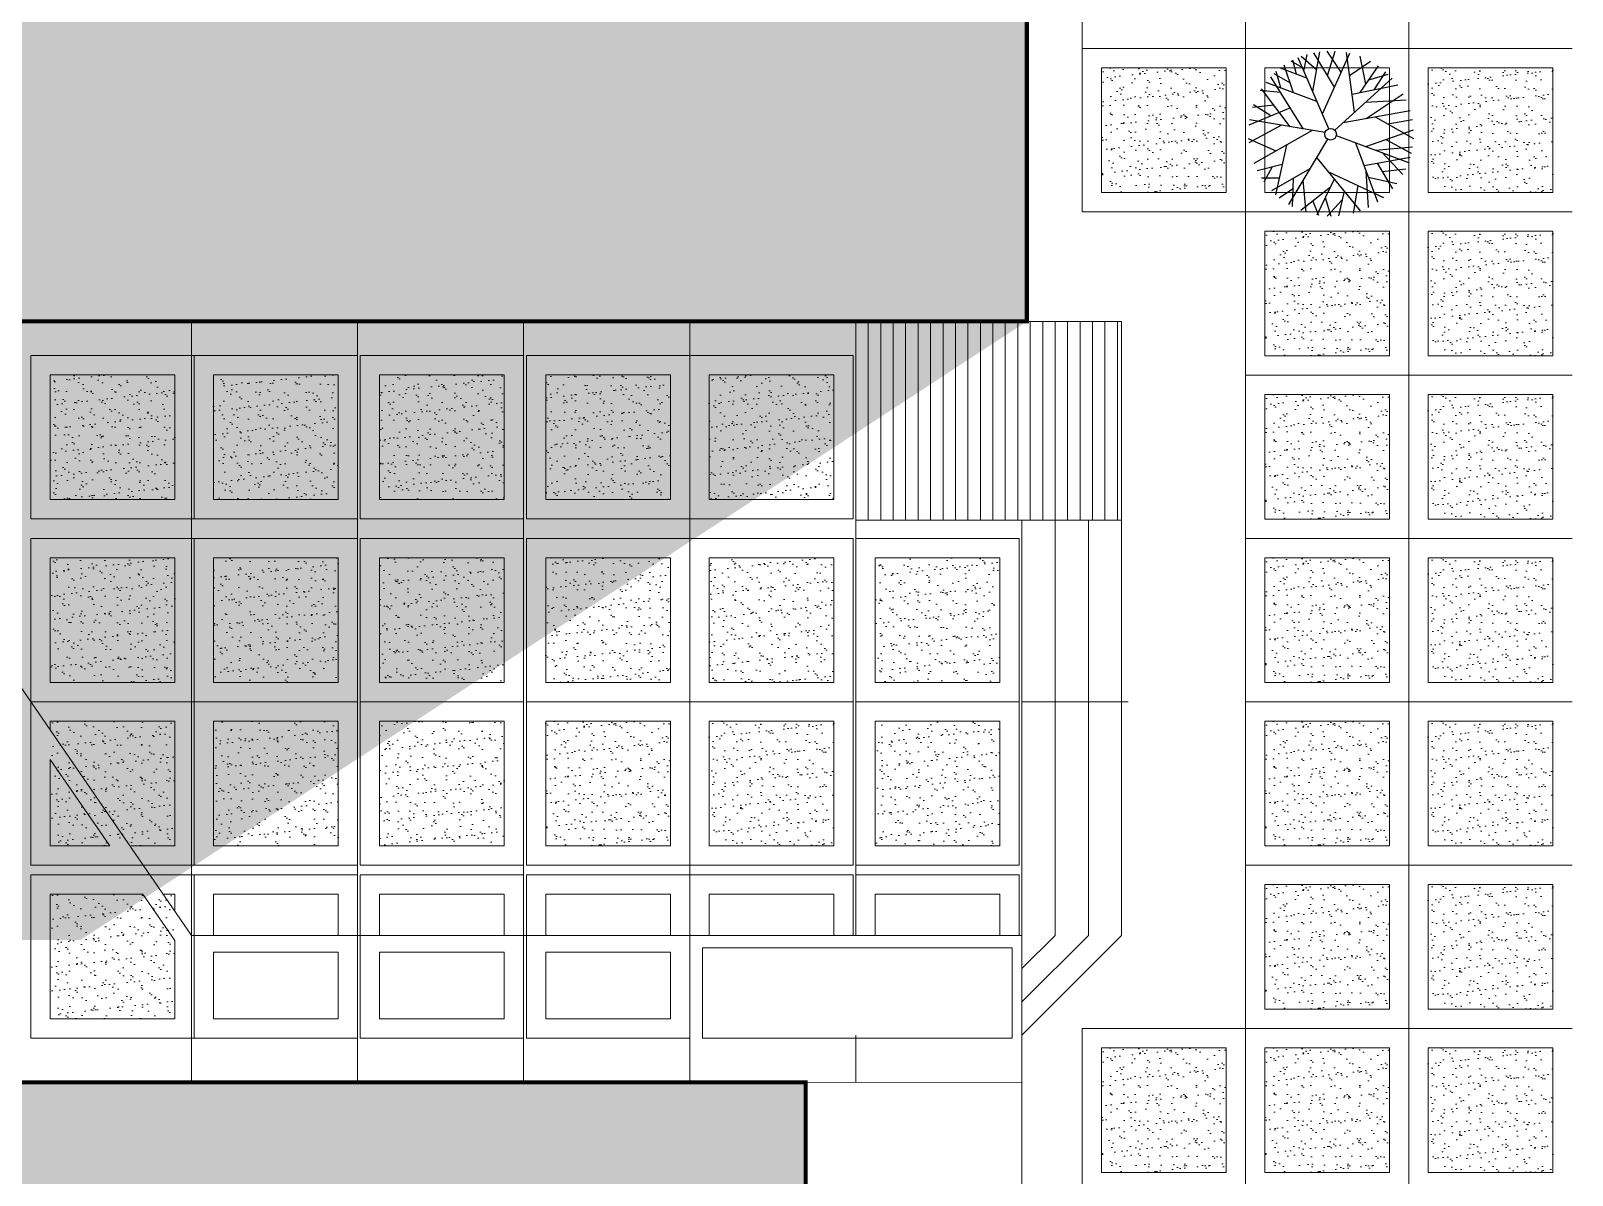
# Model space of a CAD drawing. Header units: millimetres. Extents: x 216896 to 446004, y 63591 to 243769.
# Drawn here: x 319291 to 337852, y 157942 to 171725 of the extents above; entities that cross this region are included whole.
import ezdxf

# ---------------------------------------------------------------- set-up
doc = ezdxf.new("R2010")
doc.units = ezdxf.units.MM
for name, color, linetype, true_color in [('green', 7, 'Continuous', 0x45e718), ('hatch', 7, 'Continuous', 0x515350), ('shadov', 7, 'Continuous', 0x2a3c34)]:
    doc.layers.add(name, color=color, linetype=linetype, true_color=true_color)
doc.layers.add('line pedestr', color=7, linetype='Continuous', lineweight=5, true_color=0x1c1c1c)
doc.layers.add('wall', color=5, linetype='Continuous', lineweight=40)
pattern_1 = [(216.308613, (-1541123.4, -795980.57), (2.546066, -214.168587), [0, -168.871392, 0, -188.86932, 0, -180.53685]), (186.308613, (-1541123.4, -795980.57), (-203.09813, -309.38334), [0, -91.101672, 0, -152.206452, 0, -58.32729]), (146.308613, (-1540986.79, -795983.41), (-345.91834, 6.565174), [0, -55.5498, 0, -199.97928, 0, -261.08406]), (136.308613, (-1540986.8, -795983.4), (-335.93482, -90.54406), [0, -27.7749, 0, -131.097528, 0, -149.98446])]
pattern_2 = [(216.308613, (-1532464.54, -795980.57), (2.546066, -214.168587), [0, -168.871392, 0, -188.86932, 0, -180.53685]), (186.308613, (-1532464.54, -795980.57), (-203.09813, -309.38334), [0, -91.101672, 0, -152.206452, 0, -58.32729]), (146.308613, (-1532327.92, -795983.41), (-345.91834, 6.565174), [0, -55.5498, 0, -199.97928, 0, -261.08406]), (136.308613, (-1532327.92, -795983.4), (-335.93482, -90.54406), [0, -27.7749, 0, -131.097528, 0, -149.98446])]
pattern_3 = [(216.308613, (-1532464.54, -794013.58), (2.546066, -214.168587), [0, -168.871392, 0, -188.86932, 0, -180.53685]), (186.308613, (-1532464.54, -794013.58), (-203.09813, -309.38334), [0, -91.101672, 0, -152.206452, 0, -58.32729]), (146.308613, (-1532327.92, -794016.43), (-345.91834, 6.565174), [0, -55.5498, 0, -199.97928, 0, -261.08406]), (136.308613, (-1532327.92, -794016.43), (-335.93482, -90.54406), [0, -27.7749, 0, -131.097528, 0, -149.98446])]
pattern_4 = [(216.308613, (-1532464.54, -792046.6), (2.546066, -214.168587), [0, -168.871392, 0, -188.86932, 0, -180.53685]), (186.308613, (-1532464.54, -792046.6), (-203.09813, -309.38334), [0, -91.101672, 0, -152.206452, 0, -58.32729]), (146.308613, (-1532327.92, -792049.44), (-345.91834, 6.565174), [0, -55.5498, 0, -199.97928, 0, -261.08406]), (136.308613, (-1532327.92, -792049.44), (-335.93482, -90.54406), [0, -27.7749, 0, -131.097528, 0, -149.98446])]
pattern_5 = [(216.308613, (-1532464.54, -790079.6), (2.546066, -214.168587), [0, -168.871392, 0, -188.86932, 0, -180.53685]), (186.308613, (-1532464.54, -790079.6), (-203.09813, -309.38334), [0, -91.101672, 0, -152.206452, 0, -58.32729]), (146.308613, (-1532327.92, -790082.45), (-345.91834, 6.565174), [0, -55.5498, 0, -199.97928, 0, -261.08406]), (136.308613, (-1532327.92, -790082.45), (-335.93482, -90.54406), [0, -27.7749, 0, -131.097528, 0, -149.98446])]
pattern_6 = [(216.308613, (-1532464.54, -797947.56), (2.546066, -214.168587), [0, -168.871392, 0, -188.86932, 0, -180.53685]), (186.308613, (-1532464.54, -797947.56), (-203.09813, -309.38334), [0, -91.101672, 0, -152.206452, 0, -58.32729]), (146.308613, (-1532327.92, -797950.4), (-345.91834, 6.565174), [0, -55.5498, 0, -199.97928, 0, -261.08406]), (136.308613, (-1532327.92, -797950.4), (-335.93482, -90.54406), [0, -27.7749, 0, -131.097528, 0, -149.98446])]
pattern_7 = [(216.308613, (-1532464.54, -799914.55), (2.546066, -214.168587), [0, -168.871392, 0, -188.86932, 0, -180.53685]), (186.308613, (-1532464.54, -799914.55), (-203.09813, -309.38334), [0, -91.101672, 0, -152.206452, 0, -58.32729]), (146.308613, (-1532327.92, -799917.39), (-345.91834, 6.565174), [0, -55.5498, 0, -199.97928, 0, -261.08406]), (136.308613, (-1532327.92, -799917.4), (-335.93482, -90.54406), [0, -27.7749, 0, -131.097528, 0, -149.98446])]

# ---------------------------------------------------------------- blocks, each defined once
blk = doc.blocks.new('A$C19F01AD3')
at = {"color": 0}
for p, q in [((-0.284, 0.566), (-0.306, 0.895)), ((-0.115, 0.82), (-0.22, 0.92)), ((-0.199, 0.762), (-0.197, 0.926)), ((-0.003, 0.066), (-0.132, 0.938)), ((-0.108, 0.772), (-0.021, 0.947)), ((0.036, 0.751), (-0.094, 0.942)), ((-0.071, 0.523), (0.125, 0.94)), ((0.181, 0.505), (0.055, 0.946)), ((0.139, 0.654), (0.295, 0.902)), ((0.301, 0.652), (0.208, 0.926)), ((-0.423, 0.202), (-0.625, 0.705)), ((-0.053, 0.401), (-0.557, 0.761)), ((-0.281, 0.137), (-0.489, 0.808)), ((-0.292, 0.682), (-0.444, 0.833)), ((-0.41, 0.656), (-0.413, 0.85)), ((-0.095, 0.686), (-0.355, 0.876)), ((-0.03, 0.247), (0.451, 0.836)), ((0.327, 0.171), (0.415, 0.854)), ((0.537, 0.448), (0.555, 0.771)), ((-0.603, 0.378), (-0.762, 0.551)), ((-0.427, 0.608), (-0.645, 0.687)), ((0.381, 0.592), (0.656, 0.688)), ((0.447, 0.372), (0.728, 0.611)), ((-0.365, 0.409), (-0.874, 0.342)), ((-0.056, 0.034), (-0.851, 0.397)), ((-0.537, 0.486), (-0.78, 0.526)), ((0.057, 0.032), (0.844, 0.436)), ((0.354, 0.378), (0.885, 0.344)), ((0.581, 0.486), (0.812, 0.493)), ((0.61, 0.361), (0.792, 0.525)), ((-0.514, 0.243), (-0.925, 0.146)), ((-0.649, -0.024), (-0.917, 0.192)), ((0.438, 0.069), (0.92, 0.232)), ((0.481, 0.25), (0.935, 0.157)), ((-0.191, 0.096), (-0.93, -0.097)), ((-0.519, 0.01), (-0.785, -0.504)), ((0.172, 0.091), (0.947, 0.026)), ((0.542, 0.06), (0.9, -0.29)), ((-0.048, -0.045), (-0.672, -0.648)), ((0.058, -0.031), (0.774, -0.539)), ((0.25, -0.167), (0.318, -0.882)), ((0.66, -0.055), (0.944, -0.08)), ((-0.623, -0.191), (-0.916, -0.185)), ((-0.695, -0.33), (-0.891, -0.28)), ((-0.739, -0.188), (-0.874, -0.33)), ((-0.33, -0.318), (-0.818, -0.45)), ((-0.222, -0.214), (0.101, -0.931)), ((0.351, -0.239), (0.926, -0.196)), ((0.447, -0.307), (0.864, -0.381)), ((0.592, -0.221), (0.832, -0.446)), ((-0.579, -0.491), (-0.753, -0.551)), ((-0.544, -0.376), (-0.636, -0.683)), ((-0.44, -0.424), (-0.504, -0.786)), ((-0.092, -0.504), (-0.391, -0.848)), ((-0.135, -0.408), (0.394, -0.852)), ((0.282, -0.506), (0.196, -0.916)), ((0.276, -0.444), (0.808, -0.487)), ((0.426, -0.456), (0.522, -0.782)), ((0.513, -0.354), (0.675, -0.657)), ((-0.158, -0.58), (-0.551, -0.753)), ((-0.393, -0.684), (-0.371, -0.857)), ((-0.245, -0.681), (-0.239, -0.903)), ((-0.018, -0.666), (-0.154, -0.922)), ((0.148, -0.645), (0.016, -0.936)), ((0.289, -0.582), (0.583, -0.738)), ((0.458, -0.563), (0.724, -0.603)), ((-0.066, -0.756), (-0.281, -0.891))]:
    blk.add_line(p, q, dxfattribs=at)
blk.add_circle((0, 0), 0.0659, dxfattribs=at)

msp = doc.modelspace()

# ---------------------------------------------------------------- hatches: boundary and pattern name
at = {"layer": 'hatch'}
h = msp.add_hatch(color=256, dxfattribs=at)
h.dxf.hatch_style = 1
h.paths.add_polyline_path([(312801, 225349), (334247, 225349), (334247, 213300), (335983, 213300), (335983, 198151), (333876, 198151), (333876, 178150), (331285, 178150), (331285, 168225), (309333, 168225), (309333, 178300), (312801, 178300)])
h = msp.add_hatch(color=256, dxfattribs=at)
h.dxf.hatch_style = 1
h.paths.add_polyline_path([(274912, 110996), (274912, 146960), (280262, 146960), (280262, 146710), (282007, 146710), (282024, 146710), (282024, 146960), (287976, 146960), (287976, 141867), (300076, 141860), (300076, 141160), (301876, 141160), (301876, 141860), (309335, 141867), (309335, 152228), (309485, 152228), (309485, 153142), (309335, 153142), (309333, 159065), (316468, 159060), (328623, 159060), (328623, 121387), (331226, 121387), (331226, 110996), (315226, 110996), (315226, 116116), (290926, 116116), (290926, 110990)])
at = {"layer": 'line pedestr'}
h = msp.add_hatch(dxfattribs=at)
h.set_pattern_fill('AR-SAND', color=256, scale=4.374, angle=178.8086, style=0)
h.set_pattern_definition([(216.308613, (-1534431.53, -788112.62), (2.546066, -214.168587), [0, -168.871392, 0, -188.86932, 0, -180.53685]), (186.308613, (-1534431.53, -788112.62), (-203.09813, -309.38334), [0, -91.101672, 0, -152.206452, 0, -58.32729]), (146.308613, (-1534294.9, -788115.46), (-345.91834, 6.565174), [0, -55.5498, 0, -199.97928, 0, -261.08406]), (136.308613, (-1534294.9, -788115.46), (-335.93482, -90.54406), [0, -27.7749, 0, -131.097528, 0, -149.98446])])
h.paths.add_polyline_path([(332184, 171277), (332184, 169777), (333685, 169777), (333685, 171277)])
h = msp.add_hatch(dxfattribs=at)
h.set_pattern_fill('AR-SAND', color=256, scale=4.374, angle=178.8086, style=0)
h.set_pattern_definition([(216.308613, (-1532464.54, -788112.62), (2.546066, -214.168587), [0, -168.871392, 0, -188.86932, 0, -180.53685]), (186.308613, (-1532464.54, -788112.62), (-203.09813, -309.38334), [0, -91.101672, 0, -152.206452, 0, -58.32729]), (146.308613, (-1532327.92, -788115.46), (-345.91834, 6.565174), [0, -55.5498, 0, -199.97928, 0, -261.08406]), (136.308613, (-1532327.92, -788115.46), (-335.93482, -90.54406), [0, -27.7749, 0, -131.097528, 0, -149.98446])])
h.paths.add_polyline_path([(336118, 171277), (336118, 169777), (337619, 169777), (337619, 171277)])
h = msp.add_hatch(dxfattribs=at)
h.set_pattern_fill('AR-SAND', color=256, scale=4.374, angle=178.8086, style=0)
h.set_pattern_definition(pattern_5)
h.paths.add_polyline_path([(334151, 169310), (334151, 167810), (335652, 167810), (335652, 169310)])
h = msp.add_hatch(dxfattribs=at)
h.set_pattern_fill('AR-SAND', color=256, scale=4.374, angle=178.8086, style=0)
h.set_pattern_definition(pattern_5)
h.paths.add_polyline_path([(336118, 169310), (336118, 167810), (337619, 167810), (337619, 169310)])
h = msp.add_hatch(dxfattribs=at)
h.set_pattern_fill('AR-SAND', color=256, scale=4.374, angle=178.8086, style=0)
h.set_pattern_definition(pattern_1)
h.paths.add_polyline_path([(319525, 167581), (319525, 166081), (321026, 166081), (321026, 167581)])
h = msp.add_hatch(dxfattribs=at)
h.set_pattern_fill('AR-SAND', color=256, scale=4.374, angle=178.8086, style=0)
h.set_pattern_definition(pattern_1)
h.paths.add_polyline_path([(321492, 167581), (321492, 166081), (322993, 166081), (322993, 167581)])
h = msp.add_hatch(dxfattribs=at)
h.set_pattern_fill('AR-SAND', color=256, scale=4.374, angle=178.8086, style=0)
h.set_pattern_definition(pattern_1)
h.paths.add_polyline_path([(323492, 167581), (323492, 166081), (324993, 166081), (324993, 167581)])
h = msp.add_hatch(dxfattribs=at)
h.set_pattern_fill('AR-SAND', color=256, scale=4.374, angle=178.8086, style=0)
h.set_pattern_definition(pattern_1)
h.paths.add_polyline_path([(325492, 167581), (325492, 166081), (326993, 166081), (326993, 167581)])
h = msp.add_hatch(dxfattribs=at)
h.set_pattern_fill('AR-SAND', color=256, scale=4.374, angle=178.8086, style=0)
h.set_pattern_definition(pattern_1)
h.paths.add_polyline_path([(327459, 167581), (327459, 166081), (328960, 166081), (328960, 167581)])
h = msp.add_hatch(dxfattribs=at)
h.set_pattern_fill('AR-SAND', color=256, scale=4.374, angle=178.8086, style=0)
h.set_pattern_definition(pattern_4)
h.paths.add_polyline_path([(334151, 167343), (334151, 165843), (335652, 165843), (335652, 167343)])
h = msp.add_hatch(dxfattribs=at)
h.set_pattern_fill('AR-SAND', color=256, scale=4.374, angle=178.8086, style=0)
h.set_pattern_definition(pattern_4)
h.paths.add_polyline_path([(336118, 167343), (336118, 165843), (337619, 165843), (337619, 167343)])
h = msp.add_hatch(dxfattribs=at)
h.set_pattern_fill('AR-SAND', color=256, scale=4.374, angle=178.8086, style=0)
h.set_pattern_definition(pattern_1)
h.paths.add_polyline_path([(319525, 165376), (319525, 163876), (321026, 163876), (321026, 165376)])
h = msp.add_hatch(dxfattribs=at)
h.set_pattern_fill('AR-SAND', color=256, scale=4.374, angle=178.8086, style=0)
h.set_pattern_definition(pattern_1)
h.paths.add_polyline_path([(321492, 165376), (321492, 163876), (322993, 163876), (322993, 165376)])
h = msp.add_hatch(dxfattribs=at)
h.set_pattern_fill('AR-SAND', color=256, scale=4.374, angle=178.8086, style=0)
h.set_pattern_definition(pattern_1)
h.paths.add_polyline_path([(323492, 165376), (323492, 163876), (324993, 163876), (324993, 165376)])
h = msp.add_hatch(dxfattribs=at)
h.set_pattern_fill('AR-SAND', color=256, scale=4.374, angle=178.8086, style=0)
h.set_pattern_definition(pattern_1)
h.paths.add_polyline_path([(325492, 165376), (325492, 163876), (326993, 163876), (326993, 165376)])
h = msp.add_hatch(dxfattribs=at)
h.set_pattern_fill('AR-SAND', color=256, scale=4.374, angle=178.8086, style=0)
h.set_pattern_definition(pattern_1)
h.paths.add_polyline_path([(327459, 165376), (327459, 163876), (328960, 163876), (328960, 165376)])
h = msp.add_hatch(dxfattribs=at)
h.set_pattern_fill('AR-SAND', color=256, scale=4.374, angle=178.8086, style=0)
h.set_pattern_definition(pattern_1)
h.paths.add_polyline_path([(329459, 165376), (329459, 163876), (330960, 163876), (330960, 165376)])
h = msp.add_hatch(dxfattribs=at)
h.set_pattern_fill('AR-SAND', color=256, scale=4.374, angle=178.8086, style=0)
h.set_pattern_definition(pattern_3)
h.paths.add_polyline_path([(334151, 165376), (334151, 163876), (335652, 163876), (335652, 165376)])
h = msp.add_hatch(dxfattribs=at)
h.set_pattern_fill('AR-SAND', color=256, scale=4.374, angle=178.8086, style=0)
h.set_pattern_definition(pattern_3)
h.paths.add_polyline_path([(336118, 165376), (336118, 163876), (337619, 163876), (337619, 165376)])
h = msp.add_hatch(dxfattribs=at)
h.set_pattern_fill('AR-SAND', color=256, scale=4.374, angle=178.8086, style=0)
h.set_pattern_definition([(216.30861, (671200.12, 155210.7), (2.54607, -214.16859), [0, -168.87139, 0, -188.86932, 0, -180.53685]), (186.30861, (671200.12, 155210.7), (-203.09813, -309.38334), [0, -91.10167, 0, -152.20645, 0, -58.32729]), (146.30861, (671336.74, 155207.86), (-345.91834, 6.56517), [0, -55.5498, 0, -199.97928, 0, -261.08406]), (136.30861, (671336.74, 155207.86), (-335.93482, -90.54406), [0, -27.7749, 0, -131.09753, 0, -149.98446])])
h.paths.add_polyline_path([(319525, 163409), (319525, 161909), (321026, 161909), (321026, 163409)])
h = msp.add_hatch(dxfattribs=at)
h.set_pattern_fill('AR-SAND', color=256, scale=4.374, angle=178.8086, style=0)
h.set_pattern_definition(pattern_1)
h.paths.add_polyline_path([(321492, 163409), (321492, 161909), (322993, 161909), (322993, 163409)])
h = msp.add_hatch(dxfattribs=at)
h.set_pattern_fill('AR-SAND', color=256, scale=4.374, angle=178.8086, style=0)
h.set_pattern_definition(pattern_1)
h.paths.add_polyline_path([(323492, 163409), (323492, 161909), (324993, 161909), (324993, 163409)])
h = msp.add_hatch(dxfattribs=at)
h.set_pattern_fill('AR-SAND', color=256, scale=4.374, angle=178.8086, style=0)
h.set_pattern_definition(pattern_1)
h.paths.add_polyline_path([(325492, 163409), (325492, 161909), (326993, 161909), (326993, 163409)])
h = msp.add_hatch(dxfattribs=at)
h.set_pattern_fill('AR-SAND', color=256, scale=4.374, angle=178.8086, style=0)
h.set_pattern_definition(pattern_1)
h.paths.add_polyline_path([(327459, 163409), (327459, 161909), (328960, 161909), (328960, 163409)])
h = msp.add_hatch(dxfattribs=at)
h.set_pattern_fill('AR-SAND', color=256, scale=4.374, angle=178.8086, style=0)
h.set_pattern_definition(pattern_1)
h.paths.add_polyline_path([(329459, 163409), (329459, 161909), (330960, 161909), (330960, 163409)])
h = msp.add_hatch(dxfattribs=at)
h.set_pattern_fill('AR-SAND', color=256, scale=4.374, angle=178.8086, style=0)
h.set_pattern_definition(pattern_2)
h.paths.add_polyline_path([(334151, 163409), (334151, 161909), (335652, 161909), (335652, 163409)])
h = msp.add_hatch(dxfattribs=at)
h.set_pattern_fill('AR-SAND', color=256, scale=4.374, angle=178.8086, style=0)
h.set_pattern_definition(pattern_2)
h.paths.add_polyline_path([(336118, 163409), (336118, 161909), (337619, 161909), (337619, 163409)])
h = msp.add_hatch(dxfattribs=at)
h.set_pattern_fill('AR-SAND', color=256, scale=4.374, angle=178.8086, style=0)
h.set_pattern_definition([(216.30861, (671200.12, 153128.88), (2.54607, -214.16859), [0, -168.87139, 0, -188.86932, 0, -180.53685]), (186.30861, (671200.12, 153128.88), (-203.09813, -309.38334), [0, -91.10167, 0, -152.20645, 0, -58.32729]), (146.30861, (671336.74, 153126.04), (-345.91834, 6.56517), [0, -55.5498, 0, -199.97928, 0, -261.08406]), (136.30861, (671336.74, 153126.04), (-335.93482, -90.54406), [0, -27.7749, 0, -131.09753, 0, -149.98446])])
h.paths.add_polyline_path([(319525, 161327), (319525, 159827), (321026, 159827), (321026, 161327)])
h = msp.add_hatch(dxfattribs=at)
h.set_pattern_fill('AR-SAND', color=256, scale=4.374, angle=178.8086, style=0)
h.set_pattern_definition(pattern_6)
h.paths.add_polyline_path([(334151, 161442), (334151, 159942), (335652, 159942), (335652, 161442)])
h = msp.add_hatch(dxfattribs=at)
h.set_pattern_fill('AR-SAND', color=256, scale=4.374, angle=178.8086, style=0)
h.set_pattern_definition(pattern_6)
h.paths.add_polyline_path([(336118, 161442), (336118, 159942), (337619, 159942), (337619, 161442)])
h = msp.add_hatch(dxfattribs=at)
h.set_pattern_fill('AR-SAND', color=256, scale=4.374, angle=178.8086, style=0)
h.set_pattern_definition([(216.308613, (-1534431.53, -799914.55), (2.546066, -214.168587), [0, -168.871392, 0, -188.86932, 0, -180.53685]), (186.308613, (-1534431.53, -799914.55), (-203.09813, -309.38334), [0, -91.101672, 0, -152.206452, 0, -58.32729]), (146.308613, (-1534294.9, -799917.39), (-345.91834, 6.565174), [0, -55.5498, 0, -199.97928, 0, -261.08406]), (136.308613, (-1534294.9, -799917.4), (-335.93482, -90.54406), [0, -27.7749, 0, -131.097528, 0, -149.98446])])
h.paths.add_polyline_path([(332184, 159475), (332184, 157975), (333685, 157975), (333685, 159475)])
h = msp.add_hatch(dxfattribs=at)
h.set_pattern_fill('AR-SAND', color=256, scale=4.374, angle=178.8086, style=0)
h.set_pattern_definition(pattern_7)
h.paths.add_polyline_path([(334151, 159475), (334151, 157975), (335652, 157975), (335652, 159475)])
h = msp.add_hatch(dxfattribs=at)
h.set_pattern_fill('AR-SAND', color=256, scale=4.374, angle=178.8086, style=0)
h.set_pattern_definition(pattern_7)
h.paths.add_polyline_path([(336118, 159475), (336118, 157975), (337619, 157975), (337619, 159475)])
at = {"layer": 'shadov', "ltscale": 0.1}
h = msp.add_hatch(dxfattribs=at)
h.set_pattern_fill('DOTS', color=256, scale=0.001)
h.paths.add_polyline_path([(301407, 217900), (312801, 225349), (312801, 212348), (312876, 207773), (312801, 178300), (309333, 178300), (309333, 168225), (331285, 168225), (319891, 160776), (297939, 160776), (297939, 170851), (301376, 173102)])

# ---------------------------------------------------------------- linework, layer by layer
at = {"layer": 'line pedestr'}
for p, q in [((331951, 173477), (331951, 171510)), ((333918, 173477), (333918, 171510)), ((333918, 173477), (333918, 171510)), ((335885, 173477), (335885, 171510)), ((331951, 171510), (333918, 171510)), ((331951, 171510), (331951, 169543)), ((331951, 171510), (333918, 171510)), ((333918, 171510), (335885, 171510)), ((333918, 171510), (333918, 169543)), ((333918, 171510), (335885, 171510)), ((333918, 171510), (333918, 169543)), ((335885, 171510), (337852, 171510)), ((335885, 171510), (335885, 169543)), ((335885, 171510), (337852, 171510)), ((332184, 171277), (333685, 171277)), ((332184, 171277), (332184, 169777)), ((333685, 171277), (333685, 169777)), ((334151, 171277), (335652, 171277)), ((334151, 171277), (334151, 169777)), ((335652, 171277), (335652, 169777)), ((336118, 171277), (337619, 171277)), ((336118, 171277), (336118, 169777)), ((337619, 171277), (337619, 169777)), ((332184, 169777), (333685, 169777)), ((334151, 169777), (335652, 169777)), ((336118, 169777), (337619, 169777)), ((331951, 169543), (333918, 169543)), ((333918, 169543), (335885, 169543)), ((333918, 169543), (333918, 167576)), ((333918, 169543), (335885, 169543)), ((335885, 169543), (337852, 169543)), ((335885, 169543), (335885, 167576)), ((335885, 169543), (337852, 169543)), ((334151, 169310), (335652, 169310)), ((334151, 169310), (334151, 167810)), ((335652, 169310), (335652, 167810)), ((336118, 169310), (337619, 169310)), ((336118, 169310), (336118, 167810)), ((337619, 169310), (337619, 167810)), ((321226, 168225), (321226, 159060)), ((323226, 168225), (323226, 160830)), ((325226, 168225), (325226, 160830)), ((327226, 168225), (327226, 159060)), ((329226, 168225), (329226, 160830)), ((329226, 168225), (329226, 165830)), ((329376, 168225), (329376, 165830)), ((329526, 168225), (329526, 165830)), ((329676, 168225), (329676, 165830)), ((329826, 168225), (329826, 165830)), ((329976, 168225), (329976, 165830)), ((330126, 168225), (330126, 165830)), ((330276, 168225), (330276, 165830)), ((330426, 168225), (330426, 165830)), ((330576, 168225), (330576, 165830)), ((330726, 168225), (330726, 165830)), ((330876, 168225), (330876, 165830)), ((331026, 168225), (331026, 165830)), ((331176, 168225), (331176, 165830)), ((331285, 168225), (332426, 168225)), ((331326, 168225), (331326, 165830)), ((331476, 168225), (331476, 165830)), ((331626, 168225), (331626, 165830)), ((331776, 168225), (331776, 165830)), ((331926, 168225), (331926, 165830)), ((332076, 168225), (332076, 165830)), ((332226, 168225), (332226, 165830)), ((332376, 168225), (332376, 165830)), ((332426, 168225), (332426, 165830)), ((319292, 167814), (321259, 167814)), ((319292, 167814), (319292, 165847)), ((321259, 167814), (323226, 167814)), ((321259, 167814), (321259, 165847)), ((321259, 167814), (321259, 165847)), ((323226, 167814), (323226, 165847)), ((323259, 167814), (325226, 167814)), ((323259, 167814), (323259, 165847)), ((325226, 167814), (325226, 165847)), ((325259, 167814), (327226, 167814)), ((325259, 167814), (325259, 165847)), ((327226, 167814), (329193, 167814)), ((327226, 167814), (327226, 165847)), ((327226, 167814), (327226, 165847)), ((329193, 167814), (329193, 165847)), ((334151, 167810), (335652, 167810)), ((336118, 167810), (337619, 167810)), ((319525, 167581), (321026, 167581)), ((319525, 167581), (319525, 166081)), ((321026, 167581), (321026, 166081)), ((321492, 167581), (322993, 167581)), ((321492, 167581), (321492, 166081)), ((322993, 167581), (322993, 166081)), ((323492, 167581), (324993, 167581)), ((323492, 167581), (323492, 166081)), ((324993, 167581), (324993, 166081)), ((325492, 167581), (326993, 167581)), ((325492, 167581), (325492, 166081)), ((326993, 167581), (326993, 166081)), ((327459, 167581), (328960, 167581)), ((327459, 167581), (327459, 166081)), ((328960, 167581), (328960, 166081)), ((333918, 167576), (335885, 167576)), ((333918, 167576), (333918, 165609)), ((333918, 167576), (335885, 167576)), ((335885, 167576), (337852, 167576)), ((335885, 167576), (335885, 165609)), ((335885, 167576), (337852, 167576)), ((334151, 167343), (335652, 167343)), ((334151, 167343), (334151, 165843)), ((335652, 167343), (335652, 165843)), ((336118, 167343), (337619, 167343)), ((336118, 167343), (336118, 165843)), ((337619, 167343), (337619, 165843)), ((321226, 160830), (317259, 166594)), ((319525, 166081), (321026, 166081)), ((321492, 166081), (322993, 166081)), ((323492, 166081), (324993, 166081)), ((325492, 166081), (326993, 166081)), ((327459, 166081), (328960, 166081)), ((319292, 165847), (321259, 165847)), ((321259, 165847), (323226, 165847)), ((323259, 165847), (325226, 165847)), ((325259, 165847), (327226, 165847)), ((327226, 165847), (329193, 165847)), ((329226, 165830), (331226, 165830)), ((331226, 160830), (331226, 165830)), ((332426, 165830), (331226, 165830)), ((331626, 160830), (331626, 165830)), ((332026, 160830), (332026, 165830)), ((332426, 160830), (332426, 165830)), ((334151, 165843), (335652, 165843)), ((336118, 165843), (337619, 165843)), ((319292, 165609), (321259, 165609)), ((319292, 165609), (319292, 163642)), ((321259, 165609), (323226, 165609)), ((321259, 165609), (321259, 163642)), ((323226, 165609), (323226, 163642)), ((323259, 165609), (325226, 165609)), ((323259, 165609), (323259, 163642)), ((325226, 165609), (325226, 163642)), ((325259, 165609), (327226, 165609)), ((325259, 165609), (325259, 163642)), ((327226, 165609), (329193, 165609)), ((327226, 165609), (327226, 163642)), ((327226, 165609), (327226, 163642)), ((329193, 165609), (329193, 163642)), ((329226, 165609), (331193, 165609)), ((329226, 165609), (329226, 163642)), ((331193, 165609), (331193, 163642)), ((333918, 165609), (335885, 165609)), ((333918, 165609), (333918, 163642)), ((333918, 165609), (335885, 165609)), ((335885, 165609), (337852, 165609)), ((335885, 165609), (335885, 163642)), ((335885, 165609), (337852, 165609)), ((319525, 165376), (321026, 165376)), ((319525, 165376), (319525, 163876)), ((321026, 165376), (321026, 163876)), ((321492, 165376), (322993, 165376)), ((321492, 165376), (321492, 163876)), ((322993, 165376), (322993, 163876)), ((323492, 165376), (324993, 165376)), ((323492, 165376), (323492, 163876)), ((324993, 165376), (324993, 163876)), ((325492, 165376), (326993, 165376)), ((325492, 165376), (325492, 163876)), ((326993, 165376), (326993, 163876)), ((327459, 165376), (328960, 165376)), ((327459, 165376), (327459, 163876)), ((328960, 165376), (328960, 163876)), ((329459, 165376), (330960, 165376)), ((329459, 165376), (329459, 163876)), ((330960, 165376), (330960, 163876)), ((334151, 165376), (335652, 165376)), ((334151, 165376), (334151, 163876)), ((335652, 165376), (335652, 163876)), ((336118, 165376), (337619, 165376)), ((336118, 165376), (336118, 163876)), ((337619, 165376), (337619, 163876)), ((319525, 163876), (321026, 163876)), ((321492, 163876), (322993, 163876)), ((323492, 163876), (324993, 163876)), ((325492, 163876), (326993, 163876)), ((327459, 163876), (328960, 163876)), ((329459, 163876), (330960, 163876)), ((334151, 163876), (335652, 163876)), ((336118, 163876), (337619, 163876)), ((319292, 163642), (321259, 163642)), ((319292, 163642), (321259, 163642)), ((319292, 163640), (319292, 161675)), ((321259, 163642), (323226, 163642)), ((321259, 163642), (323226, 163642)), ((321259, 163642), (321259, 161675)), ((323226, 163642), (323226, 161675)), ((323259, 163642), (325226, 163642)), ((323259, 163642), (325226, 163642)), ((323259, 163642), (323259, 161675)), ((325226, 163642), (325226, 161675)), ((325259, 163642), (327226, 163642)), ((325259, 163642), (327226, 163642)), ((325259, 163642), (325259, 161675)), ((327226, 163642), (329193, 163642)), ((327226, 163642), (329193, 163642)), ((327226, 163642), (327226, 161675)), ((327226, 163642), (327226, 161675)), ((329193, 163642), (329193, 161675)), ((329226, 163642), (331193, 163642)), ((329226, 163642), (331193, 163642)), ((329226, 163642), (329226, 161675)), ((331193, 163642), (331193, 161675)), ((331226, 163642), (332504, 163642)), ((333918, 163642), (335885, 163642)), ((333918, 163642), (333918, 161675)), ((333918, 163642), (335885, 163642)), ((335885, 163642), (337852, 163642)), ((335885, 163642), (335885, 161675)), ((335885, 163642), (337852, 163642)), ((319525, 163409), (321026, 163409)), ((319525, 163409), (319525, 163301)), ((321026, 163409), (321026, 161909)), ((321492, 163409), (322993, 163409)), ((321492, 163409), (321492, 161909)), ((322993, 163409), (322993, 161909)), ((323492, 163409), (324993, 163409)), ((323492, 163409), (323492, 161909)), ((324993, 163409), (324993, 161909)), ((325492, 163409), (326993, 163409)), ((325492, 163409), (325492, 161909)), ((326993, 163409), (326993, 161909)), ((327459, 163409), (328960, 163409)), ((327459, 163409), (327459, 161909)), ((328960, 163409), (328960, 161909)), ((329459, 163409), (330960, 163409)), ((329459, 163409), (329459, 161909)), ((330960, 163409), (330960, 161909)), ((334151, 163409), (335652, 163409)), ((334151, 163409), (334151, 161909)), ((335652, 163409), (335652, 161909)), ((336118, 163409), (337619, 163409)), ((336118, 163409), (336118, 161909)), ((337619, 163409), (337619, 161909)), ((320241, 161909), (319525, 162948)), ((319525, 162948), (319525, 161909)), ((319525, 161909), (320241, 161909)), ((320484, 161909), (321026, 161909)), ((321492, 161909), (322993, 161909)), ((323492, 161909), (324993, 161909)), ((325492, 161909), (326993, 161909)), ((327459, 161909), (328960, 161909)), ((329459, 161909), (330960, 161909)), ((334151, 161909), (335652, 161909)), ((336118, 161909), (337619, 161909)), ((319292, 161675), (320644, 161675)), ((320644, 161675), (321259, 161675)), ((321259, 161675), (323226, 161675)), ((323259, 161675), (325226, 161675)), ((325259, 161675), (327226, 161675)), ((327226, 161675), (329193, 161675)), ((329226, 161675), (331193, 161675)), ((333918, 161675), (335885, 161675)), ((333918, 161675), (335885, 161675)), ((333918, 161675), (333918, 159708)), ((335885, 161675), (337852, 161675)), ((335885, 161675), (337852, 161675)), ((335885, 161675), (335885, 159708)), ((319292, 161560), (320723, 161560)), ((319292, 161560), (319292, 159593)), ((320723, 161560), (321259, 161560)), ((321259, 161560), (323226, 161560)), ((321259, 161560), (321259, 159593)), ((323226, 161560), (323226, 160830)), ((323259, 161560), (325226, 161560)), ((323259, 161560), (323259, 160830)), ((325226, 161560), (325226, 160830)), ((325259, 161560), (327226, 161560)), ((325259, 161560), (325259, 160830)), ((327226, 161560), (329193, 161560)), ((327226, 161560), (327226, 159593)), ((327226, 161560), (327226, 159593)), ((329193, 161560), (329193, 160830)), ((329226, 161560), (331193, 161560)), ((329226, 161560), (329226, 160830)), ((331193, 161560), (331193, 160830)), ((319525, 161327), (320641, 161327)), ((319525, 161327), (319525, 159827)), ((321026, 160768), (320641, 161327)), ((320884, 161327), (321026, 161327)), ((321026, 161327), (321026, 161121)), ((321492, 161327), (322993, 161327)), ((321492, 161327), (321492, 160830)), ((322993, 161327), (322993, 160830)), ((323492, 161327), (324993, 161327)), ((323492, 161327), (323492, 160830)), ((324993, 161327), (324993, 160830)), ((325492, 161327), (326993, 161327)), ((325492, 161327), (325492, 160830)), ((326993, 161327), (326993, 160830)), ((327459, 161327), (328960, 161327)), ((327459, 161327), (327459, 160830)), ((328960, 161327), (328960, 160830)), ((329459, 161327), (330960, 161327)), ((329459, 161327), (329459, 160830)), ((330960, 161327), (330960, 160830)), ((334151, 161442), (335652, 161442)), ((334151, 161442), (334151, 159942)), ((335652, 161442), (335652, 159942)), ((336118, 161442), (337619, 161442)), ((336118, 161442), (336118, 159942)), ((337619, 161442), (337619, 159942)), ((321026, 160768), (321026, 159827)), ((321226, 160830), (327226, 160830)), ((323226, 160830), (323226, 159060)), ((323226, 160830), (323226, 159593)), ((323259, 160830), (323259, 159593)), ((325226, 160830), (325226, 159060)), ((325226, 160830), (325226, 159593)), ((325259, 160830), (325259, 159593)), ((327226, 159630), (327226, 160830)), ((327226, 160830), (331226, 160830)), ((331626, 160830), (331226, 160430)), ((332026, 160830), (331226, 160030)), ((332426, 160830), (331226, 159630)), ((331226, 160830), (331226, 136672)), ((321492, 160630), (321492, 159827)), ((322993, 160630), (322993, 159827)), ((323492, 160630), (323492, 159827)), ((324993, 160630), (324993, 159827)), ((325492, 160630), (325492, 159827)), ((325492, 160630), (326993, 160630)), ((326993, 160630), (326993, 159827)), ((319525, 159827), (321026, 159827)), ((321492, 159827), (322993, 159827)), ((323492, 159827), (324993, 159827)), ((325492, 159827), (326993, 159827)), ((334151, 159942), (335652, 159942)), ((336118, 159942), (337619, 159942)), ((329226, 159630), (329226, 159060)), ((331951, 159708), (333918, 159708)), ((331951, 159708), (331951, 157741)), ((333918, 159708), (335885, 159708)), ((333918, 159708), (335885, 159708)), ((333918, 159708), (333918, 157741)), ((333918, 159708), (333918, 157741)), ((335885, 159708), (337852, 159708)), ((335885, 159708), (337852, 159708)), ((335885, 159708), (335885, 157741)), ((319292, 159593), (321259, 159593)), ((321259, 159593), (323226, 159593)), ((323259, 159593), (325226, 159593)), ((325259, 159593), (327226, 159593)), ((332184, 159475), (333685, 159475)), ((332184, 159475), (332184, 157975)), ((333685, 159475), (333685, 157975)), ((334151, 159475), (335652, 159475)), ((334151, 159475), (334151, 157975)), ((335652, 159475), (335652, 157975)), ((336118, 159475), (337619, 159475)), ((336118, 159475), (336118, 157975)), ((337619, 159475), (337619, 157975)), ((309333, 159080), (331226, 159060)), ((332184, 157975), (333685, 157975)), ((334151, 157975), (335652, 157975)), ((336118, 157975), (337619, 157975))]:
    msp.add_line(p, q, dxfattribs=at)
for points in [[(325224, 160830), (321457, 160830)], [(321492, 160630), (322993, 160630)], [(323492, 160630), (324993, 160630)]]:
    msp.add_lwpolyline(points, dxfattribs=at)
msp.add_lwpolyline([(327380, 160681), (331109, 160681), (331109, 159593), (327380, 159593)], close=True, dxfattribs=at)
at = {"layer": 'wall', "const_width": 50}
for points in [[(312801, 225349), (334247, 225349), (334247, 213300), (335983, 213300), (335983, 198151), (333876, 198151), (333876, 178150), (331285, 178150), (331285, 168225), (309333, 168225), (309333, 178300), (312801, 178300), (312801, 225349)], [(274912, 110996), (274912, 146960), (280262, 146960), (280262, 146710), (282007, 146710), (282024, 146710), (282024, 146960), (287976, 146960), (287976, 141867), (300076, 141860), (300076, 141160), (301876, 141160), (301876, 141860), (309335, 141867), (309335, 152228), (309485, 152228), (309485, 153142), (309335, 153142), (309333, 159065), (316468, 159060), (328623, 159060), (328623, 121387)]]:
    msp.add_lwpolyline(points, dxfattribs=at)

# ---------------------------------------------------------------- block references
at = {"layer": 'green', "xscale": 1056.970516251131, "yscale": 1056.970516251131, "zscale": 1056.970516251131, "rotation": 14.9999999999886}
for p in [(334943, 170479), (318181, 160532)]:
    msp.add_blockref('A$C19F01AD3', p, dxfattribs=at)

doc.saveas('drawing.dxf')
